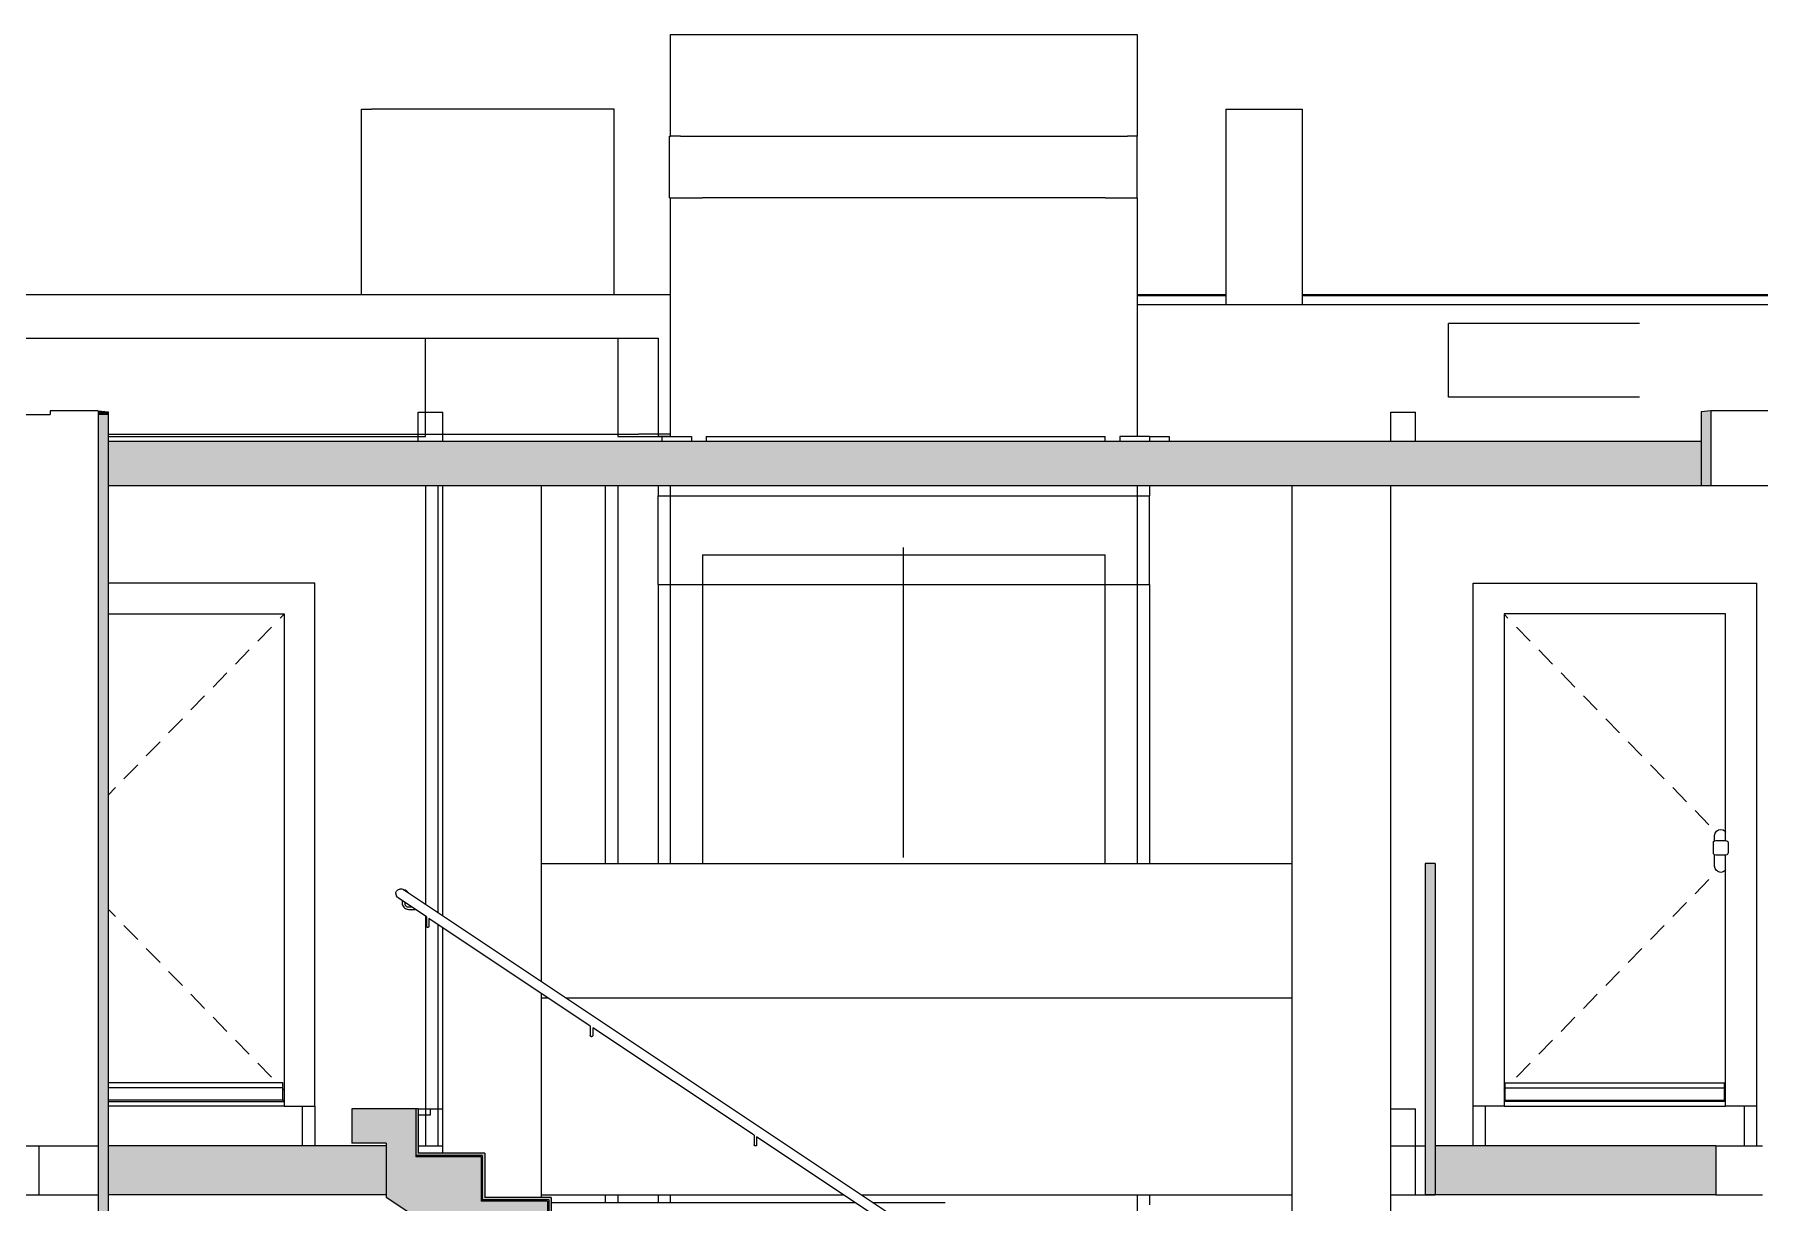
# Model space of a CAD drawing. Header units: metres. Extents: x -21.8 to 56, y -7 to 11.8.
# Drawn here: x -12.4 to -5.4, y 5.22 to 9.96 of the extents above; entities that cross this region are included whole.
import ezdxf

# ---------------------------------------------------------------- set-up
doc = ezdxf.new("R2010")
doc.units = ezdxf.units.M
doc.header["$MEASUREMENT"] = 0
for name, color, linetype in [('I_Schnitt I RB_1_110 Wand Aussen', 7, 'Continuous'), ('I_Schnitt I RB_1_112 Wand Aussen - Schachtwände', 7, 'Continuous'), ('I_Schnitt I RB_1_140 Brüstung', 7, 'Continuous'), ('I_Schnitt I RB_1_150 Stütze', 7, 'Continuous'), ('I_Schnitt I RB_1_210 Decke', 7, 'Continuous'), ('I_Schnitt I RB_1_270 Deckendurchbruchsymbol', 7, 'Continuous'), ('I_Schnitt I RB_1_310 Dachkonstruktion massiv', 7, 'Continuous'), ('I_Schnitt I RB_1_410 Treppe', 7, 'Continuous'), ('I_Schnitt I RB_1_430 Aufzug', 7, 'Continuous')]:
    doc.layers.add(name, color=color, linetype=linetype)

msp = doc.modelspace()

# ---------------------------------------------------------------- hatches: boundary and pattern name
at = {"layer": 'I_Schnitt I RB_1_110 Wand Aussen', "linetype": 'Continuous', "lineweight": 0, "true_color": 0x000000}
for points in [[(-12.145, 8.4344), (-12.145, 8.42), (-12.105, 8.42), (-12.105, 8.43), (-12.105, 8.4309)], [(-12.105, 8.42), (-12.145, 8.42), (-12.145, 5.45), (-12.105, 5.45)], [(-12.105, 2.57), (-12.105, 5.45), (-12.145, 5.45), (-12.145, 2.57)]]:
    msp.add_hatch(color=18, dxfattribs=at).paths.add_polyline_path(points)
at = {"layer": 'I_Schnitt I RB_1_140 Brüstung', "linetype": 'Continuous', "lineweight": 0, "true_color": 0x000000}
for points in [[(-5.595, 8.4344), (-5.635, 8.4309), (-5.635, 8.43), (-5.635, 8.33), (-5.635, 8.13), (-5.595, 8.13)], [(-6.755, 5.2503), (-6.715, 5.2503), (-6.715, 6.5963), (-6.755, 6.5963)]]:
    msp.add_hatch(color=18, dxfattribs=at).paths.add_polyline_path(points)
at = {"layer": 'I_Schnitt I RB_1_210 Decke', "linetype": 'Continuous', "lineweight": 0, "true_color": 0x000000}
for points in [[(-12.105, 8.13), (-5.8845, 8.13), (-5.8845, 8.31), (-12.105, 8.31)], [(-5.635, 8.13), (-5.635, 8.31), (-5.8845, 8.31), (-5.8845, 8.13)], [(-10.975, 5.25), (-10.975, 5.45), (-12.105, 5.45), (-12.105, 5.25)], [(-5.8845, 5.45), (-6.715, 5.45), (-6.715, 5.25), (-5.8845, 5.25)], [(-5.575, 5.25), (-5.575, 5.45), (-5.8845, 5.45), (-5.8845, 5.25)]]:
    msp.add_hatch(color=18, dxfattribs=at).paths.add_polyline_path(points)
at = {"layer": 'I_Schnitt I RB_1_410 Treppe', "linetype": 'Continuous', "lineweight": 0, "true_color": 0x000000}
for points in [[(-11.115, 5.46), (-10.975, 5.46), (-10.975, 5.2413), (-6.6831, 2.38), (-6.485, 2.38), (-6.485, 2.565), (-6.345, 2.565), (-6.345, 2.705), (-6.81, 2.705), (-6.81, 2.885), (-7.08, 2.885), (-7.08, 3.065), (-7.35, 3.065), (-7.35, 3.245), (-7.62, 3.245), (-7.62, 3.425), (-7.89, 3.425), (-7.89, 3.605), (-8.16, 3.605), (-8.16, 3.785), (-8.43, 3.785), (-8.43, 3.965), (-8.7, 3.965), (-8.7, 4.145), (-8.97, 4.145), (-8.97, 4.325), (-9.24, 4.325), (-9.24, 4.505), (-9.51, 4.505), (-9.51, 4.685), (-9.78, 4.685), (-9.78, 4.865), (-10.05, 4.865), (-10.05, 5.045), (-10.32, 5.045), (-10.32, 5.225), (-10.59, 5.225), (-10.59, 5.405), (-10.855, 5.405), (-10.855, 5.6), (-11.115, 5.6)], [(-10.845, 5.6), (-10.855, 5.6), (-10.855, 5.42), (-10.845, 5.42)], [(-10.575, 5.41), (-10.575, 5.42), (-10.855, 5.42), (-10.855, 5.41)], [(-10.575, 5.41), (-10.585, 5.41), (-10.585, 5.24), (-10.575, 5.24)], [(-10.305, 5.23), (-10.305, 5.24), (-10.585, 5.24), (-10.585, 5.23)], [(-10.305, 5.23), (-10.315, 5.23), (-10.315, 5.06), (-10.305, 5.06)]]:
    msp.add_hatch(color=18, dxfattribs=at).paths.add_polyline_path(points)

# ---------------------------------------------------------------- linework, layer by layer
at = {"layer": 'I_Schnitt I RB_1_110 Wand Aussen', "color": 7, "linetype": 'Continuous', "lineweight": 18, "ltscale": 1000}
for p, q in [((-9.82, 9.9599), (-9.82, 9.9634)), ((-9.82, 9.9634), (-7.925, 9.9634)), ((-9.82, 9.9548), (-9.82, 9.9599)), ((-9.82, 9.9465), (-9.82, 9.9548)), ((-7.925, 9.9634), (-7.925, 9.9599)), ((-7.925, 9.9599), (-7.925, 9.9548)), ((-7.925, 9.9548), (-7.925, 9.9465)), ((-9.82, 9.755), (-9.82, 9.9465)), ((-7.925, 9.9465), (-7.925, 9.755)), ((-9.82, 9.74), (-9.82, 9.755)), ((-9.82, 9.55), (-9.82, 9.74)), ((-7.925, 9.755), (-7.925, 9.74)), ((-7.925, 9.74), (-7.925, 9.55)), ((-9.78, 9.55), (-9.82, 9.55)), ((-9.78, 9.55), (-7.965, 9.55)), ((-7.925, 9.55), (-7.965, 9.55)), ((-12.465, 8.73), (-10.815, 8.73)), ((-10.815, 8.33), (-10.815, 8.73)), ((-10.815, 8.73), (-10.035, 8.73)), ((-10.035, 8.73), (-9.87, 8.73)), ((-10.035, 8.73), (-10.035, 8.33)), ((-9.87, 8.73), (-9.87, 8.34)), ((-12.465, 8.42), (-12.34, 8.42)), ((-12.145, 8.4344), (-12.34, 8.4344)), ((-12.34, 8.4344), (-12.34, 8.4309)), ((-12.34, 8.4309), (-12.34, 8.43)), ((-12.34, 8.43), (-12.34, 8.4284)), ((-12.34, 8.4284), (-12.34, 8.42)), ((-12.145, 8.42), (-12.145, 5.45)), ((-12.105, 8.42), (-12.145, 8.42)), ((-12.105, 8.42), (-12.105, 8.31)), ((-9.87, 8.34), (-9.87, 8.33)), ((-12.105, 8.13), (-12.105, 5.45)), ((-10.815, 8.13), (-10.815, 6.43)), ((-10.035, 8.13), (-10.035, 6.596)), ((-9.87, 8.13), (-9.87, 8.09)), ((-7.875, 8.13), (-7.875, 8.09)), ((-9.87, 7.73), (-9.87, 6.596)), ((-7.875, 7.73), (-7.875, 6.596)), ((-10.815, 6.3819), (-10.815, 5.45)), ((-11.265, 5.61), (-11.265, 5.45)), ((-6.56, 5.45), (-6.56, 5.61)), ((-5.41, 5.61), (-5.41, 5.45)), ((-12.465, 5.45), (-12.145, 5.45)), ((-12.145, 5.45), (-12.145, 2.57)), ((-12.465, 5.25), (-12.145, 5.25)), ((-12.105, 5.25), (-12.105, 2.57)), ((-10.035, 5.25), (-10.035, 5.22)), ((-9.87, 5.25), (-9.87, 5.22)), ((-7.875, 5.25), (-7.875, 5.21))]:
    msp.add_line(p, q, dxfattribs=at)
at = {"layer": 'I_Schnitt I RB_1_110 Wand Aussen', "color": 7, "linetype": 'Continuous', "lineweight": 13, "ltscale": 1000}
for p, q in [((-12.145, 8.4344), (-12.145, 8.42)), ((-12.145, 8.4344), (-12.105, 8.4309)), ((-12.105, 8.4309), (-12.105, 8.43)), ((-12.105, 8.43), (-12.105, 8.42)), ((-11.265, 7.735), (-12.105, 7.735)), ((-11.265, 5.61), (-11.265, 7.735)), ((-6.56, 7.735), (-5.41, 7.735)), ((-6.56, 5.61), (-6.56, 7.735)), ((-5.41, 7.735), (-5.41, 5.61)), ((-12.105, 7.61), (-11.8399, 7.61)), ((-11.8399, 7.61), (-11.6999, 7.61)), ((-11.6999, 7.61), (-11.39, 7.61)), ((-11.39, 7.6089), (-11.4058, 7.5927)), ((-11.39, 7.61), (-11.39, 5.63)), ((-6.435, 7.61), (-6.435, 5.63)), ((-5.535, 7.61), (-6.435, 7.61)), ((-6.435, 7.6089), (-6.4192, 7.5927)), ((-5.535, 6.69), (-5.535, 7.61)), ((-11.4407, 7.5568), (-11.4965, 7.4995)), ((-6.3844, 7.5568), (-6.3286, 7.4995)), ((-11.5313, 7.4636), (-11.5871, 7.4063)), ((-6.2937, 7.4636), (-6.238, 7.4063)), ((-11.622, 7.3704), (-11.6777, 7.3131)), ((-6.2031, 7.3704), (-6.1473, 7.3131)), ((-11.7126, 7.2773), (-11.7684, 7.2199)), ((-6.1125, 7.2773), (-6.0567, 7.2199)), ((-11.8032, 7.1841), (-11.859, 7.1267)), ((-6.0218, 7.1841), (-5.966, 7.1267)), ((-11.8939, 7.0909), (-11.9497, 7.0335)), ((-5.9312, 7.0909), (-5.8754, 7.0335)), ((-11.9845, 6.9977), (-12.0403, 6.9403)), ((-5.8405, 6.9977), (-5.7847, 6.9403)), ((-12.0752, 6.9045), (-12.105, 6.8738)), ((-5.7499, 6.9045), (-5.6941, 6.8472)), ((-5.6592, 6.8113), (-5.6035, 6.754)), ((-5.5781, 6.7196), (-5.5727, 6.7277)), ((-5.5727, 6.7277), (-5.5646, 6.7331)), ((-5.5646, 6.7331), (-5.555, 6.735)), ((-5.555, 6.735), (-5.5455, 6.7331)), ((-5.5455, 6.7331), (-5.5374, 6.7277)), ((-5.5374, 6.7277), (-5.535, 6.7242)), ((-5.585, 6.68), (-5.5837, 6.685)), ((-5.585, 6.64), (-5.585, 6.68)), ((-5.5837, 6.685), (-5.58, 6.6887)), ((-5.58, 6.71), (-5.5781, 6.7196)), ((-5.58, 6.6887), (-5.58, 6.71)), ((-5.58, 6.6887), (-5.575, 6.69)), ((-5.575, 6.69), (-5.535, 6.69)), ((-5.535, 6.69), (-5.53, 6.6887)), ((-5.53, 6.6887), (-5.5264, 6.685)), ((-5.5264, 6.685), (-5.525, 6.68)), ((-5.525, 6.68), (-5.525, 6.64)), ((-5.5837, 6.635), (-5.585, 6.64)), ((-5.58, 6.6313), (-5.5837, 6.635)), ((-5.58, 6.585), (-5.58, 6.6313)), ((-5.575, 6.63), (-5.58, 6.6313)), ((-5.535, 6.63), (-5.575, 6.63)), ((-5.53, 6.6313), (-5.535, 6.63)), ((-5.535, 5.63), (-5.535, 6.63)), ((-5.5264, 6.635), (-5.53, 6.6313)), ((-5.525, 6.64), (-5.5264, 6.635)), ((-5.6592, 6.4737), (-5.6035, 6.531)), ((-5.5781, 6.5754), (-5.58, 6.585)), ((-5.5727, 6.5673), (-5.5781, 6.5754)), ((-5.5646, 6.5619), (-5.5727, 6.5673)), ((-5.555, 6.56), (-5.5646, 6.5619)), ((-5.5455, 6.5619), (-5.555, 6.56)), ((-5.5374, 6.5673), (-5.5455, 6.5619)), ((-5.535, 6.5708), (-5.5374, 6.5673)), ((-12.0752, 6.3805), (-12.105, 6.4112)), ((-5.7499, 6.3805), (-5.6941, 6.4378)), ((-11.9845, 6.2873), (-12.0403, 6.3447)), ((-5.8405, 6.2873), (-5.7847, 6.3447)), ((-11.8939, 6.1941), (-11.9497, 6.2515)), ((-5.9312, 6.1941), (-5.8754, 6.2515)), ((-11.8032, 6.1009), (-11.859, 6.1583)), ((-6.0218, 6.1009), (-5.966, 6.1583)), ((-11.7126, 6.0077), (-11.7684, 6.0651)), ((-6.1125, 6.0077), (-6.0567, 6.0651)), ((-11.622, 5.9146), (-11.6777, 5.9719)), ((-6.2031, 5.9146), (-6.1473, 5.9719)), ((-11.5313, 5.8214), (-11.5871, 5.8787)), ((-6.2937, 5.8214), (-6.238, 5.8787)), ((-11.4407, 5.7282), (-11.4965, 5.7855)), ((-6.3844, 5.7282), (-6.3286, 5.7855)), ((-11.395, 5.705), (-12.105, 5.705)), ((-11.395, 5.685), (-12.105, 5.685)), ((-11.395, 5.685), (-11.395, 5.705)), ((-11.395, 5.635), (-11.395, 5.685)), ((-11.39, 5.6761), (-11.395, 5.6813)), ((-6.435, 5.6761), (-6.43, 5.6813)), ((-6.43, 5.685), (-6.43, 5.705)), ((-6.43, 5.705), (-5.54, 5.705)), ((-6.43, 5.685), (-5.54, 5.685)), ((-6.43, 5.635), (-6.43, 5.685)), ((-5.54, 5.685), (-5.54, 5.705)), ((-5.54, 5.635), (-5.54, 5.685)), ((-11.395, 5.635), (-12.105, 5.635)), ((-12.105, 5.63), (-11.39, 5.63)), ((-11.39, 5.61), (-12.105, 5.61)), ((-11.395, 5.635), (-11.39, 5.635)), ((-11.39, 5.63), (-11.39, 5.61)), ((-11.39, 5.61), (-11.315, 5.61)), ((-11.315, 5.45), (-11.315, 5.61)), ((-11.315, 5.61), (-11.265, 5.61)), ((-6.51, 5.61), (-6.56, 5.61)), ((-6.51, 5.45), (-6.51, 5.61)), ((-6.435, 5.61), (-6.51, 5.61)), ((-6.43, 5.635), (-6.435, 5.635)), ((-5.535, 5.63), (-6.435, 5.63)), ((-6.435, 5.63), (-6.435, 5.61)), ((-6.435, 5.61), (-5.535, 5.61)), ((-6.43, 5.635), (-5.54, 5.635)), ((-5.535, 5.635), (-5.54, 5.635)), ((-5.535, 5.61), (-5.535, 5.63)), ((-5.46, 5.61), (-5.535, 5.61)), ((-5.46, 5.61), (-5.46, 5.45)), ((-5.41, 5.61), (-5.46, 5.61))]:
    msp.add_line(p, q, dxfattribs=at)
at = {"layer": 'I_Schnitt I RB_1_112 Wand Aussen - Schachtwände', "color": 7, "linetype": 'Continuous', "lineweight": 18, "ltscale": 1000}
for p, q in [((-11.075, 8.9071), (-11.075, 9.66)), ((-11.075, 9.66), (-11.035, 9.66)), ((-10.05, 9.66), (-11.035, 9.66)), ((-10.05, 8.9071), (-10.05, 9.66)), ((-7.565, 9.66), (-7.565, 8.8671)), ((-7.565, 9.66), (-7.295, 9.66)), ((-7.295, 9.66), (-7.255, 9.66)), ((-7.255, 9.66), (-7.255, 8.8671)), ((-10.765, 8.13), (-10.765, 6.3967)), ((-10.085, 6.596), (-10.085, 8.13)), ((-10.765, 6.3486), (-10.765, 5.45)), ((-10.085, 5.22), (-10.085, 5.25))]:
    msp.add_line(p, q, dxfattribs=at)
at = {"layer": 'I_Schnitt I RB_1_140 Brüstung', "color": 7, "linetype": 'Continuous', "lineweight": 18, "ltscale": 1000}
for p, q in [((-12.465, 8.9071), (-9.82, 8.9071)), ((-12.39, 8.9071), (-11.075, 8.9071)), ((-10.05, 8.9071), (-9.82, 8.9071)), ((-7.925, 8.9071), (-7.565, 8.9071)), ((-7.925, 8.9036), (-7.565, 8.9036)), ((-7.255, 8.9071), (-5.2672, 8.9071)), ((-7.255, 8.9036), (-5.345, 8.9036)), ((-7.925, 8.8671), (-5.305, 8.8671)), ((-5.345, 8.4344), (-5.595, 8.4344)), ((-12.105, 8.34), (-9.95, 8.34)), ((-9.945, 8.34), (-9.95, 8.34)), ((-9.87, 8.34), (-9.945, 8.34)), ((-9.825, 8.34), (-9.87, 8.34)), ((-9.82, 8.34), (-9.825, 8.34)), ((-7.875, 8.33), (-7.795, 8.33)), ((-7.795, 8.33), (-7.795, 8.31)), ((-5.345, 8.13), (-5.595, 8.13)), ((-10.345, 6.596), (-7.295, 6.596)), ((-10.345, 6.05), (-10.3171, 6.05)), ((-10.245, 6.05), (-7.295, 6.05)), ((-10.345, 5.25), (-9.1171, 5.25)), ((-10.32, 5.22), (-10.315, 5.22)), ((-10.305, 5.22), (-9.0721, 5.22)), ((-9.045, 5.25), (-7.295, 5.25)), ((-9, 5.22), (-8.7056, 5.22)), ((-8.7056, 5.22), (-8.7056, 5.2188))]:
    msp.add_line(p, q, dxfattribs=at)
at = {"layer": 'I_Schnitt I RB_1_140 Brüstung', "color": 7, "linetype": 'Continuous', "lineweight": 13, "ltscale": 1000}
for p, q in [((-5.595, 8.4344), (-5.635, 8.4309)), ((-5.635, 8.4309), (-5.635, 8.43)), ((-5.595, 8.4344), (-5.595, 8.13)), ((-5.635, 8.33), (-5.635, 8.31)), ((-5.595, 8.13), (-5.635, 8.13)), ((-6.755, 6.5963), (-6.755, 5.2503)), ((-6.715, 6.5963), (-6.755, 6.5963)), ((-6.715, 6.5963), (-6.715, 5.45)), ((-10.9361, 6.4746), (-10.9356, 6.4781)), ((-10.9361, 6.4746), (-10.936, 6.4712)), ((-10.936, 6.4712), (-10.9353, 6.4677)), ((-10.9356, 6.4781), (-10.9344, 6.4814)), ((-10.9353, 6.4677), (-10.9341, 6.4645)), ((-10.9344, 6.4814), (-10.9328, 6.4845)), ((-10.9341, 6.4645), (-10.9322, 6.4615)), ((-10.9328, 6.4845), (-10.9306, 6.4872)), ((-10.9322, 6.4615), (-10.9299, 6.4589)), ((-10.9306, 6.4872), (-10.928, 6.4895)), ((-10.9299, 6.4589), (-10.9272, 6.4567)), ((-10.928, 6.4895), (-10.925, 6.4913)), ((-10.8119, 6.3799), (-10.9272, 6.4567)), ((-10.925, 6.4913), (-10.9217, 6.4926)), ((-10.9217, 6.4926), (-10.9183, 6.4932)), ((-10.9183, 6.4932), (-10.9148, 6.4933)), ((-10.9148, 6.4933), (-10.9114, 6.4928)), ((-10.9114, 6.4928), (-10.9081, 6.4917)), ((-10.9081, 6.4917), (-10.905, 6.49)), ((-6.715, 3.6967), (-10.905, 6.49)), ((-10.905, 6.49), (-10.9016, 6.4897)), ((-10.9016, 6.4897), (-10.8982, 6.4888)), ((-10.8982, 6.4888), (-10.895, 6.4873)), ((-10.895, 6.4873), (-10.8922, 6.4853)), ((-10.8922, 6.4853), (-10.8897, 6.4829)), ((-10.8897, 6.4829), (-10.8877, 6.48)), ((-10.8877, 6.48), (-10.8867, 6.4778)), ((-10.91, 6.4453), (-10.91, 6.4348)), ((-10.91, 6.4348), (-10.9097, 6.4307)), ((-10.9097, 6.4307), (-10.9085, 6.4264)), ((-10.9085, 6.4264), (-10.9067, 6.4225)), ((-10.9067, 6.4225), (-10.9042, 6.4189)), ((-10.9042, 6.4189), (-10.9011, 6.4158)), ((-10.9011, 6.4158), (-10.8975, 6.4133)), ((-10.9, 6.4386), (-10.9, 6.4352)), ((-10.9, 6.4352), (-10.8998, 6.4324)), ((-10.8998, 6.4324), (-10.8991, 6.4299)), ((-10.8991, 6.4299), (-10.898, 6.4275)), ((-10.898, 6.4275), (-10.8965, 6.4254)), ((-10.8975, 6.4133), (-10.8936, 6.4115)), ((-10.8965, 6.4254), (-10.8947, 6.4235)), ((-10.8947, 6.4235), (-10.8925, 6.422)), ((-10.8936, 6.4115), (-10.8894, 6.4104)), ((-10.8925, 6.422), (-10.8902, 6.4209)), ((-10.8902, 6.4209), (-10.8876, 6.4202)), ((-10.8894, 6.4104), (-10.8852, 6.41)), ((-10.8876, 6.4202), (-10.8848, 6.42)), ((-10.8852, 6.41), (-10.8571, 6.41)), ((-10.8848, 6.42), (-10.8721, 6.42)), ((-10.8116, 6.3799), (-10.8119, 6.3799)), ((-10.8119, 6.3799), (-10.8119, 6.3799)), ((-10.8119, 6.3799), (-10.8119, 6.3615)), ((-10.8119, 6.3615), (-10.8119, 6.3581)), ((-10.8119, 6.3581), (-10.8119, 6.3547)), ((-10.8119, 6.3547), (-10.8119, 6.3515)), ((-10.8119, 6.3515), (-10.8119, 6.3487)), ((-10.8119, 6.3487), (-10.8119, 6.3462)), ((-10.8119, 6.3462), (-10.8119, 6.3442)), ((-10.8119, 6.3442), (-10.8119, 6.3427)), ((-10.8119, 6.3427), (-10.8119, 6.3418)), ((-10.8119, 6.3418), (-10.8119, 6.3415)), ((-10.8119, 6.3407), (-10.8119, 6.3415)), ((-10.8116, 6.3398), (-10.8119, 6.3407)), ((-10.8113, 6.339), (-10.8116, 6.3398)), ((-10.8108, 6.3383), (-10.8113, 6.339)), ((-10.8102, 6.3377), (-10.8108, 6.3383)), ((-10.8094, 6.3372), (-10.8102, 6.3377)), ((-10.8087, 6.3368), (-10.8094, 6.3372)), ((-10.8078, 6.3366), (-10.8087, 6.3368)), ((-10.8069, 6.3365), (-10.8078, 6.3366)), ((-10.8061, 6.3366), (-10.8069, 6.3365)), ((-10.8052, 6.3368), (-10.8061, 6.3366)), ((-10.8044, 6.3372), (-10.8052, 6.3368)), ((-10.8037, 6.3377), (-10.8044, 6.3372)), ((-10.8031, 6.3383), (-10.8037, 6.3377)), ((-10.8026, 6.339), (-10.8031, 6.3383)), ((-10.8023, 6.3398), (-10.8026, 6.339)), ((-10.802, 6.3407), (-10.8023, 6.3398)), ((-10.8019, 6.3415), (-10.802, 6.3407)), ((-10.8019, 6.3732), (-10.8019, 6.3615)), ((-10.1463, 5.9361), (-10.8019, 6.3732)), ((-10.8019, 6.3615), (-10.8019, 6.3581)), ((-10.8019, 6.3581), (-10.8019, 6.3547)), ((-10.8019, 6.3547), (-10.8019, 6.3515)), ((-10.8019, 6.3515), (-10.8019, 6.3487)), ((-10.8019, 6.3487), (-10.8019, 6.3462)), ((-10.8019, 6.3462), (-10.8019, 6.3442)), ((-10.8019, 6.3442), (-10.8019, 6.3427)), ((-10.8019, 6.3427), (-10.8019, 6.3418)), ((-10.8019, 6.3418), (-10.8019, 6.3415)), ((-10.1462, 5.9361), (-10.1463, 5.9361)), ((-10.1463, 5.9361), (-10.1463, 5.9178)), ((-10.1463, 5.9178), (-10.1463, 5.9143)), ((-10.1463, 5.9143), (-10.1463, 5.9109)), ((-10.1463, 5.9109), (-10.1463, 5.9078)), ((-10.1463, 5.9078), (-10.1463, 5.9049)), ((-10.1463, 5.9049), (-10.1463, 5.9025)), ((-10.1463, 5.9025), (-10.1463, 5.9005)), ((-10.1463, 5.9005), (-10.1463, 5.899)), ((-10.1463, 5.899), (-10.1463, 5.8981)), ((-10.1463, 5.8981), (-10.1463, 5.8978)), ((-10.1462, 5.8969), (-10.1463, 5.8978)), ((-10.146, 5.9361), (-10.1462, 5.9361)), ((-10.146, 5.8961), (-10.1462, 5.8969)), ((-10.1456, 5.8953), (-10.146, 5.8961)), ((-10.1451, 5.8946), (-10.1456, 5.8953)), ((-10.1445, 5.8939), (-10.1451, 5.8946)), ((-10.1438, 5.8934), (-10.1445, 5.8939)), ((-10.143, 5.8931), (-10.1438, 5.8934)), ((-10.1422, 5.8929), (-10.143, 5.8931)), ((-10.1413, 5.8928), (-10.1422, 5.8929)), ((-10.1404, 5.8929), (-10.1413, 5.8928)), ((-10.1396, 5.8931), (-10.1404, 5.8929)), ((-10.1388, 5.8934), (-10.1396, 5.8931)), ((-10.1381, 5.8939), (-10.1388, 5.8934)), ((-10.1375, 5.8946), (-10.1381, 5.8939)), ((-10.137, 5.8953), (-10.1375, 5.8946)), ((-10.1366, 5.8961), (-10.137, 5.8953)), ((-10.1364, 5.8969), (-10.1366, 5.8961)), ((-10.1363, 5.8978), (-10.1364, 5.8969)), ((-10.1363, 5.9294), (-10.1363, 5.9178)), ((-9.4807, 5.4924), (-10.1363, 5.9294)), ((-10.1363, 5.9178), (-10.1363, 5.9143)), ((-10.1363, 5.9143), (-10.1363, 5.9109)), ((-10.1363, 5.9109), (-10.1363, 5.9078)), ((-10.1363, 5.9078), (-10.1363, 5.9049)), ((-10.1363, 5.9049), (-10.1363, 5.9025)), ((-10.1363, 5.9025), (-10.1363, 5.9005)), ((-10.1363, 5.9005), (-10.1363, 5.899)), ((-10.1363, 5.899), (-10.1363, 5.8981)), ((-10.1363, 5.8981), (-10.1363, 5.8978)), ((-9.4806, 5.4924), (-9.4807, 5.4924)), ((-9.4807, 5.4924), (-9.4807, 5.474)), ((-9.4807, 5.474), (-9.4807, 5.4705)), ((-9.4807, 5.4705), (-9.4807, 5.4672)), ((-9.4807, 5.4672), (-9.4807, 5.464)), ((-9.4804, 5.4924), (-9.4806, 5.4924)), ((-9.4707, 5.4857), (-9.4707, 5.474)), ((-8.815, 5.0486), (-9.4707, 5.4857)), ((-9.4707, 5.474), (-9.4707, 5.4705)), ((-9.4707, 5.4705), (-9.4707, 5.4672)), ((-9.4707, 5.4672), (-9.4707, 5.464)), ((-9.4807, 5.464), (-9.4807, 5.4612)), ((-9.4807, 5.4612), (-9.4807, 5.4587)), ((-9.4807, 5.4587), (-9.4807, 5.4567)), ((-9.4807, 5.4567), (-9.4807, 5.4552)), ((-9.4807, 5.4552), (-9.4807, 5.4543)), ((-9.4807, 5.4543), (-9.4807, 5.454)), ((-9.4806, 5.4532), (-9.4807, 5.454)), ((-9.4804, 5.4523), (-9.4806, 5.4532)), ((-9.48, 5.4515), (-9.4804, 5.4523)), ((-9.4795, 5.4508), (-9.48, 5.4515)), ((-9.4789, 5.4502), (-9.4795, 5.4508)), ((-9.4782, 5.4497), (-9.4789, 5.4502)), ((-9.4774, 5.4493), (-9.4782, 5.4497)), ((-9.4765, 5.4491), (-9.4774, 5.4493)), ((-9.4757, 5.449), (-9.4765, 5.4491)), ((-9.4748, 5.4491), (-9.4757, 5.449)), ((-9.474, 5.4493), (-9.4748, 5.4491)), ((-9.4732, 5.4497), (-9.474, 5.4493)), ((-9.4725, 5.4502), (-9.4732, 5.4497)), ((-9.4718, 5.4508), (-9.4725, 5.4502)), ((-9.4713, 5.4515), (-9.4718, 5.4508)), ((-9.471, 5.4523), (-9.4713, 5.4515)), ((-9.4707, 5.4532), (-9.471, 5.4523)), ((-9.4707, 5.464), (-9.4707, 5.4612)), ((-9.4707, 5.4612), (-9.4707, 5.4587)), ((-9.4707, 5.4587), (-9.4707, 5.4567)), ((-9.4707, 5.4567), (-9.4707, 5.4552)), ((-9.4707, 5.4552), (-9.4707, 5.4543)), ((-9.4707, 5.4543), (-9.4707, 5.454)), ((-9.4707, 5.454), (-9.4707, 5.4532)), ((-6.715, 5.2503), (-6.755, 5.2503))]:
    msp.add_line(p, q, dxfattribs=at)
at = {"layer": 'I_Schnitt I RB_1_140 Brüstung', "color": 255, "linetype": 'Continuous', "lineweight": 0, "ltscale": 1000}
for p, q in [((-10.845, 5.6), (-10.795, 5.6)), ((-10.845, 5.575), (-10.795, 5.575)), ((-10.795, 5.575), (-10.795, 5.6))]:
    msp.add_line(p, q, dxfattribs=at)
at = {"layer": 'I_Schnitt I RB_1_140 Brüstung', "color": 7, "linetype": 'Continuous', "lineweight": 13, "ltscale": 1000, "flags": 128}
msp.add_lwpolyline([(-5.635, 8.43), (-5.635, 8.345), (-5.635, 8.33)], dxfattribs=at)
at = {"layer": 'I_Schnitt I RB_1_150 Stütze', "color": 7, "linetype": 'Continuous', "lineweight": 18, "ltscale": 1000}
for p, q in [((-10.745, 6.3833), (-10.745, 8.13)), ((-10.345, 6.1167), (-10.345, 8.13)), ((-7.295, 4.0833), (-7.295, 8.13)), ((-6.895, 5.6), (-6.895, 8.13)), ((-10.745, 5.6), (-10.745, 6.3353)), ((-10.345, 5.24), (-10.345, 6.0686)), ((-10.345, 5.225), (-10.345, 5.23)), ((-6.895, 3.8167), (-6.895, 5.25))]:
    msp.add_line(p, q, dxfattribs=at)
at = {"layer": 'I_Schnitt I RB_1_210 Decke', "color": 7, "linetype": 'Continuous', "lineweight": 18, "ltscale": 1000}
for p, q in [((-9.825, 9.3), (-9.825, 9.55)), ((-9.825, 9.55), (-9.82, 9.55)), ((-7.925, 9.3), (-7.925, 9.55)), ((-9.825, 9.3), (-9.82, 9.3)), ((-9.82, 9.3), (-9.69, 9.3))]:
    msp.add_line(p, q, dxfattribs=at)
at = {"layer": 'I_Schnitt I RB_1_210 Decke', "color": 7, "linetype": 'Continuous', "lineweight": 13, "ltscale": 1000}
for p, q in [((-12.105, 8.33), (-10.815, 8.33)), ((-10.035, 8.33), (-9.87, 8.33)), ((-9.87, 8.33), (-9.855, 8.33)), ((-12.385, 5.25), (-12.385, 5.45)), ((-10.845, 5.45), (-10.745, 5.45)), ((-6.895, 5.45), (-6.755, 5.45)), ((-5.575, 5.45), (-5.385, 5.45)), ((-6.895, 5.25), (-6.715, 5.25)), ((-5.575, 5.25), (-5.385, 5.25))]:
    msp.add_line(p, q, dxfattribs=at)
at = {"layer": 'I_Schnitt I RB_1_210 Decke', "color": 7, "linetype": 'Continuous', "lineweight": 25, "ltscale": 1000}
for p, q in [((-12.105, 8.31), (-12.105, 8.13)), ((-5.635, 8.31), (-5.635, 8.13)), ((-12.105, 5.45), (-12.105, 5.25)), ((-10.975, 5.45), (-12.105, 5.45)), ((-10.975, 5.45), (-10.975, 5.25)), ((-6.715, 5.45), (-6.715, 5.2503)), ((-5.575, 5.45), (-5.575, 5.25)), ((-10.975, 5.25), (-12.105, 5.25)), ((-6.715, 5.2503), (-6.715, 5.25))]:
    msp.add_line(p, q, dxfattribs=at)
at = {"layer": 'I_Schnitt I RB_1_210 Decke', "color": 7, "linetype": 'Continuous', "lineweight": 25, "ltscale": 1000, "flags": 128}
for points in [[(-5.635, 8.31), (-5.8845, 8.31), (-12.105, 8.31)], [(-5.635, 8.13), (-5.8845, 8.13), (-12.105, 8.13)], [(-5.575, 5.45), (-5.8845, 5.45), (-6.715, 5.45)], [(-5.575, 5.25), (-5.8845, 5.25), (-6.715, 5.25)]]:
    msp.add_lwpolyline(points, dxfattribs=at)
at = {"layer": 'I_Schnitt I RB_1_270 Deckendurchbruchsymbol', "color": 7, "linetype": 'Continuous', "lineweight": 13, "ltscale": 1000}
for p, q in [((-5.8845, 8.79), (-6.66, 8.79)), ((-6.66, 8.49), (-6.66, 8.79)), ((-5.8845, 8.49), (-6.66, 8.49)), ((-10.845, 8.43), (-10.745, 8.43)), ((-10.845, 8.31), (-10.845, 8.43)), ((-10.745, 8.31), (-10.745, 8.43)), ((-6.895, 8.43), (-6.795, 8.43)), ((-6.895, 8.31), (-6.895, 8.43)), ((-6.795, 8.31), (-6.795, 8.43)), ((-9.87, 8.09), (-7.875, 8.09)), ((-9.87, 7.73), (-9.87, 8.09)), ((-7.875, 7.73), (-7.875, 8.09)), ((-9.87, 7.73), (-7.875, 7.73)), ((-10.845, 5.6), (-10.745, 5.6)), ((-10.745, 5.42), (-10.745, 5.6)), ((-6.895, 5.6), (-6.795, 5.6)), ((-6.895, 5.25), (-6.895, 5.6)), ((-6.795, 5.25), (-6.795, 5.6)), ((-10.845, 5.405), (-10.845, 5.41)), ((-10.745, 5.405), (-10.745, 5.41)), ((-6.895, 5.25), (-6.795, 5.25))]:
    msp.add_line(p, q, dxfattribs=at)
at = {"layer": 'I_Schnitt I RB_1_310 Dachkonstruktion massiv', "color": 255, "linetype": 'Continuous', "lineweight": 13, "ltscale": 1000}
msp.add_line((-9.82, 8.33), (-9.87, 8.33), dxfattribs=at)
at = {"layer": 'I_Schnitt I RB_1_410 Treppe', "color": 7, "linetype": 'Continuous', "lineweight": 18, "ltscale": 1000}
for p, q in [((-11.115, 5.6), (-11.115, 5.46)), ((-10.855, 5.6), (-11.115, 5.6)), ((-10.845, 5.6), (-10.855, 5.6)), ((-10.845, 5.6), (-10.845, 5.42)), ((-10.975, 5.46), (-11.115, 5.46)), ((-10.975, 5.46), (-10.975, 5.45)), ((-10.585, 5.41), (-10.855, 5.41)), ((-10.855, 5.41), (-10.855, 5.405)), ((-10.59, 5.405), (-10.855, 5.405)), ((-10.575, 5.42), (-10.845, 5.42)), ((-10.59, 5.405), (-10.59, 5.225)), ((-10.585, 5.41), (-10.585, 5.24)), ((-10.575, 5.42), (-10.575, 5.41)), ((-10.575, 5.41), (-10.575, 5.24)), ((-10.975, 5.25), (-10.975, 5.2413)), ((-10.32, 5.225), (-10.59, 5.225)), ((-10.585, 5.24), (-10.585, 5.23)), ((-10.315, 5.23), (-10.585, 5.23)), ((-10.305, 5.24), (-10.575, 5.24)), ((-10.32, 5.225), (-10.32, 5.045)), ((-10.315, 5.23), (-10.315, 5.06)), ((-10.305, 5.24), (-10.305, 5.23)), ((-10.305, 5.23), (-10.305, 5.06))]:
    msp.add_line(p, q, dxfattribs=at)
at = {"layer": 'I_Schnitt I RB_1_410 Treppe', "color": 7, "linetype": 'Continuous', "lineweight": 18, "ltscale": 1000, "flags": 128}
for points in [[(-10.855, 5.6), (-10.855, 5.42), (-10.855, 5.41)], [(-10.975, 5.2413), (-10.755, 5.0946)]]:
    msp.add_lwpolyline(points, dxfattribs=at)
at = {"layer": 'I_Schnitt I RB_1_430 Aufzug', "color": 7, "linetype": 'Continuous', "lineweight": 18, "ltscale": 1000}
for p, q in [((-9.82, 8.33), (-9.82, 9.3)), ((-8.055, 9.3), (-9.69, 9.3)), ((-8.055, 9.3), (-7.925, 9.3)), ((-7.925, 9.3), (-7.925, 8.33)), ((-9.82, 6.596), (-9.82, 8.13)), ((-7.925, 8.13), (-7.925, 6.596)), ((-9.69, 7.85), (-9.69, 6.596)), ((-9.69, 7.85), (-8.055, 7.85)), ((-8.055, 6.596), (-8.055, 7.85)), ((-9.82, 5.22), (-9.82, 5.25)), ((-7.925, 5.25), (-7.925, 4.6984))]:
    msp.add_line(p, q, dxfattribs=at)
at = {"layer": 'I_Schnitt I RB_1_430 Aufzug', "color": 7, "linetype": 'Continuous', "lineweight": 13, "ltscale": 1000}
for p, q in [((-9.855, 8.33), (-9.735, 8.33)), ((-9.855, 8.31), (-9.855, 8.33)), ((-9.735, 8.33), (-9.735, 8.31)), ((-9.675, 8.33), (-8.055, 8.33)), ((-9.675, 8.33), (-9.675, 8.31)), ((-8.055, 8.31), (-8.055, 8.33)), ((-7.875, 8.33), (-7.995, 8.33)), ((-7.995, 8.33), (-7.995, 8.31)), ((-7.875, 8.33), (-7.875, 8.31))]:
    msp.add_line(p, q, dxfattribs=at)
at = {"layer": 'I_Schnitt I RB_1_430 Aufzug', "color": 8, "linetype": 'Continuous', "lineweight": 0, "ltscale": 1000}
msp.add_line((-8.875, 7.88), (-8.875, 6.62), dxfattribs=at)

doc.saveas('drawing.dxf')
